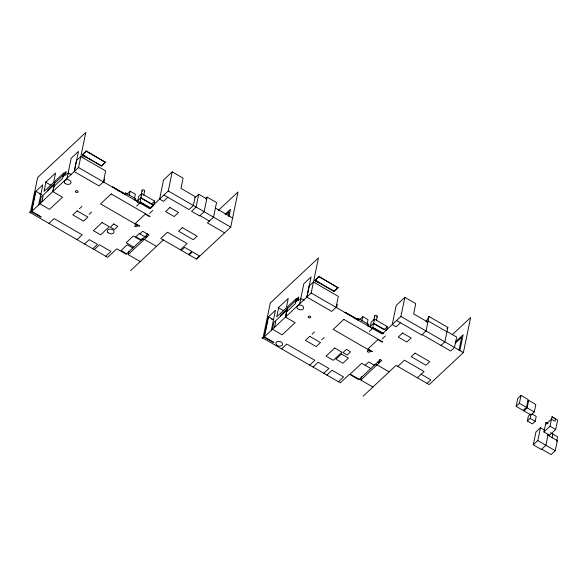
<?xml version="1.0" encoding="UTF-8"?>
<svg xmlns="http://www.w3.org/2000/svg" width="587" height="587" viewBox="0 0 587 587"><rect width="100%" height="100%" fill="white"/><g stroke="black" fill="none" stroke-linecap="round" stroke-linejoin="round"><path stroke-width="0.88" d="M30.355 212.648L37.627 177.545L85.812 132.42L78.541 167.522L30.135 212.854M38.661 204.87L42.814 184.81L35.55 191.611L31.397 211.672L40.936 217.19L41.251 216.897L31.713 211.379L35.866 191.318L41.736 194.715M41.904 201.833L43.108 196.043M47.752 190.812L48.017 189.528L65.832 172.703M54.518 183.445L52.823 191.604L62.501 197.203L49.506 209.368L39.835 203.77L41.259 196.894L54.253 184.722M52.918 191.523L55.075 181.082L63.741 172.974L62.64 178.279L53.975 186.387M63.242 176.423L63.822 173.635L66.074 171.521L65.304 175.256M67.035 178.294L71.188 158.241L78.453 151.439L74.3 171.492M82.305 154.953L86.326 150.998L105.359 162.269L101.39 165.989L82.305 154.953L86.326 150.998M101.39 165.989L105.403 162.034M103.936 182.212L104.618 178.903M125.082 194.143L112.381 186.805L124.899 193.886L125.603 192.947L135.546 198.692L135.142 200.637M125.2 194.891L125.603 192.947M129.228 195.566L130.131 191.193L135.37 194.224L134.467 198.597M138.018 201.473L134.915 199.287M137.358 202.434L138.539 196.726L141.812 193.666L154.711 201.128L153.867 205.201L140.968 197.746L137.696 200.805M140.249 261.575L128.157 254.582L128.869 251.119M141.144 194.899L142.054 190.511M141.812 193.666L139.875 202.999L136.61 206.059M143.727 195.295L144.637 190.907M147.205 233.883L146.471 237.427L145.062 236.612M78.541 167.522L149.487 208.554L168.256 190.973L172.211 171.852L183.1 178.147L180.972 188.405L195.214 196.645L193.38 205.509L189.051 209.566L163.92 195.031M206.785 198.898L198.722 194.231L196.065 207.064L191.553 211.283L199.617 215.95L204.129 211.724L207.145 197.144L216.552 202.588L213.536 217.161L207.394 222.906L224.594 232.856M228.13 216.155L229.033 211.782L225.79 214.813M229.011 216.449L230.493 209.28L225.181 214.255M180.407 249.813L187.084 243.554L167.471 232.21L160.794 238.461L196.535 259.131L230.735 227.11L237.999 192.008L218.269 210.484M263.005 338.119L270.277 303.017L318.462 257.891L311.191 292.994L262.785 338.332M271.311 330.342L275.464 310.288L268.2 317.09L264.047 337.143L273.586 342.661L273.902 342.368L264.363 336.85L268.516 316.789L273.652 319.761M274.555 327.304L275.758 321.515M280.403 316.283L280.667 314.999L287.168 308.916L285.473 317.075L295.151 322.674L282.156 334.839L272.485 329.248L273.909 322.366L286.904 310.2M285.568 316.995L287.725 306.553L296.391 298.445L295.29 303.75L286.632 311.858M295.892 301.894L296.472 299.106L298.724 296.993L297.954 300.727M299.686 303.765L303.839 283.712L311.103 276.91L306.95 296.963M314.955 280.425L318.976 276.47L338.009 287.74L334.04 291.46L314.955 280.425L318.976 276.47M334.04 291.46L338.053 287.505M336.586 307.683L337.268 304.374M357.732 319.614L345.039 312.277L357.549 319.357L358.253 318.418L368.196 324.163L367.792 326.108M357.85 320.363L358.253 318.418M361.878 321.038L362.781 316.664L368.027 319.695L367.117 324.068M372.899 387.046L360.807 380.053L361.526 376.59M373.794 320.37L374.704 315.982M386.686 329.857L387.361 326.599L374.462 319.137L372.532 328.471L369.26 331.53M376.377 320.766L377.287 316.378M379.855 359.354L379.121 362.898L377.712 362.084M311.191 292.994L382.137 334.025L400.906 316.452L404.861 297.323L415.75 303.618L413.622 313.876L427.864 322.116M440.962 345.494L444.843 341.861L447.837 327.399L429.024 316.518L426.03 330.98L421.701 335.038L396.57 320.502M458.968 350.373L461.683 337.254L455.204 343.322M459.804 350.872L463.143 334.751L455.174 342.214M363.155 396.174L395.998 365.415L429.185 384.61L463.385 352.582L470.649 317.479L452.239 334.722M516.134 406.38L517.771 398.448L521.021 395.403L528.146 399.527L526.502 407.451L523.252 410.496L516.134 406.38L519.378 403.335L521.021 395.403M527.397 401.581L528.696 400.363L535.814 404.487L534.273 411.949L531.022 414.987L523.898 410.871L524.242 409.212M523.898 410.871L527.148 407.826L528.696 400.363M531.888 413.901L536.217 416.403L535.205 421.305L532.402 423.924L527.353 420.996L528.366 416.102L530.604 414.004M527.353 420.996L530.149 418.377L530.993 414.297M548.17 434.138L545.866 445.254L541.353 449.481L533.289 444.814L535.946 431.988L540.458 427.762L544.127 429.882M533.289 444.814L537.802 440.588L540.458 427.762M549.557 435.224L543.914 431.959L545.961 422.427L548.141 423.682M543.914 431.959L550.048 426.213L552.007 416.763L557.65 420.028L555.691 429.479L549.014 435.73M552.081 437.858L552.866 434.072M556.784 440.58L557.569 436.794L550.511 432.714M541.713 449.143L551.12 454.58L555.273 450.691L557.349 440.661L547.942 435.224M425.971 321.654L429.024 316.518M446.964 328.867L447.837 327.399M62.97 176.672L65.502 174.31M48.97 223.405L54.107 218.591L82.195 234.829L77.051 239.65M79.37 208.774L81.901 206.404M89.048 214.365L91.572 212.002M124.899 193.886L125.53 193.292M126.865 194.246L130.131 191.193M84.572 244.001L89.268 239.606L97.464 244.346L92.768 248.741M134.841 199.639L135.472 199.044M138.811 203.043L140.124 201.818L150.742 207.967M172.211 171.852L163.553 179.96L159.591 199.088L163.487 201.341L167.816 197.283M94.25 249.592L99.394 244.779L110.943 251.463L105.799 256.277M154.711 201.128L151.439 204.188L140.814 198.046M153.207 205.817L150.595 208.268L146.801 206.074M149.509 213.514L152.774 210.454M139.831 233.861L142.626 231.241L149.091 234.976L128.157 254.582M147.675 234.162L126.205 254.274L116.798 248.829L107.685 257.363L29.35 212.061M194.855 197.856L198.722 194.231M205.435 198.751L207.145 197.144M130.505 270.695L163.347 239.944M181.398 250.385L184.648 247.34L191.773 251.456L188.522 254.501M189.168 254.875L192.419 251.83L199.536 255.954L196.293 258.992M287.021 308.909L298.482 298.174M295.621 302.144L298.152 299.781M281.621 348.876L286.764 344.063L314.845 360.301L309.701 365.121M312.027 334.245L314.551 331.882M321.698 339.844L324.222 337.474M357.549 319.357L358.18 318.763M359.515 319.717L362.781 316.664M313.04 367.051L318.183 362.238L328.933 368.453L323.789 373.266M367.565 324.758L368.196 324.163M368.122 324.516L367.491 325.11L370.668 326.944M374.462 319.137L371.189 322.197L370.346 326.277L373.618 323.217L386.517 330.679M371.461 328.515L372.774 327.297L383.392 333.438M404.861 297.323L396.203 305.438L392.241 324.56L396.137 326.812L400.466 322.755M326.9 375.064L332.044 370.25L343.593 376.935L338.45 381.748M387.361 326.599L384.089 329.659L374.227 323.958M382.159 338.993L385.424 335.925M365.173 365.275L368.687 361.981L374.33 365.246M360.807 380.053L381.741 360.447L380.325 359.633L358.855 379.745L349.448 374.301L340.335 382.834L262 337.532M426.815 322.16L428.106 320.95L446.92 331.831M397.766 366.435L404.443 360.183L424.056 371.527L417.379 377.779M427.05 383.377L430.843 379.826L421.173 374.227M545.961 422.427L547.282 423.33M552.007 416.763L555.544 418.949L555.06 421.283L551.435 419.184L545.477 424.761M556.623 441.336L557.349 440.661M141.687 238.916L144.395 239.371L156.487 246.364M374.337 364.388L377.045 364.843L389.137 371.835M446.993 331.479L456.664 337.077L454.514 347.453L450.728 351.004L422.148 334.612M215.414 208.069L232.613 218.012M400.906 316.452L463.385 352.582M318.932 276.704L338.009 287.74M168.256 190.973L230.735 227.11M315.006 280.19L334.084 291.225M199.976 215.612L209.383 221.05M86.274 151.233L105.359 162.269M519.378 403.335L526.502 407.451M527.148 407.826L534.273 411.949M82.356 154.719L101.434 165.754M550.048 426.213L555.691 429.479M530.149 418.377L535.205 421.305M372.62 327.59L377.177 330.224M378.696 331.105L383.245 333.739M367.711 325.389L370.045 326.739M353.55 317.589L355.891 318.946M140.733 202.559L145.282 205.193M135.061 199.918L137.395 201.268M118.559 190.76L120.115 191.67M121.678 192.573L124.018 193.923M537.802 440.588L555.273 450.691M63.308 175.073L63.704 175.3M278.143 307.559L283.646 310.743M144.879 236.781L139.236 233.516L135.714 236.81L141.364 240.076M370.815 368.541L361.68 363.258L350.131 374.073L359.266 379.356M45.492 182.087L50.996 185.272M140.997 240.413L133.344 235.981L126.124 242.747L133.785 247.171M271.135 318.785L272.603 319.636M39.219 193.739L40.686 194.583M132.882 248.015L127.24 244.757L121.098 250.502L126.741 253.76M68.195 172.747L68.899 174.038M298.409 300.162A3.434 2.355 11.7 0 1 299.465 299.297M300.236 299.062A3.434 2.355 11.7 0 1 304.235 300.221M318.037 282.112A1.306 0.895 11.7 0 1 317.816 282.53M317.596 282.685A1.306 0.895 11.7 0 1 317.31 282.787M315.468 281.951A1.306 0.895 11.7 0 1 317.163 281.1M317.714 281.422A1.306 0.895 11.7 0 1 317.905 281.635M374.836 316.452A1.306 0.895 11.7 0 1 375.423 315.307A1.306 0.895 11.7 0 1 377.155 315.909A1.306 0.895 11.7 0 1 376.568 317.053M65.759 174.691A3.434 2.355 11.7 0 1 66.815 173.825M67.578 173.591A3.434 2.355 11.7 0 1 71.585 174.75M84.814 155.76A1.306 0.895 11.7 0 1 84.946 157.213M83.119 156.934A1.306 0.895 11.7 0 1 82.928 155.915A1.306 0.895 11.7 0 1 84.176 155.54M142.37 191.201A1.306 0.895 11.7 0 1 142.494 189.931A1.306 0.895 11.7 0 1 144.321 190.217A1.306 0.895 11.7 0 1 144.197 191.487M46.028 181.948L44.069 191.391L53.63 182.432L55.589 172.989L46.028 181.948M76.479 160.618L74.211 171.58L99.071 185.954L103.4 181.897L105.667 170.934L80.808 156.56L76.479 160.618M278.678 307.419L276.719 316.863L286.287 307.911L288.239 298.46L278.678 307.419M309.129 286.089L306.862 297.051L331.721 311.426L336.05 307.368L338.317 296.406L313.465 282.031L309.129 286.089M77.139 210.865L72.81 214.915L83.559 221.138L87.889 217.08L77.139 210.865M111.2 193.93L100.553 203.902L139.383 226.355L139.743 226.017L135.311 223.456L145.238 214.16L149.67 216.72L150.03 216.383L111.2 193.93M102.057 222.539L93.392 230.647L100.648 234.844L109.314 226.736L102.057 222.539M113.739 223.94L110.341 227.118L114.509 229.524L117.899 226.347L113.739 223.94M169.922 207.527L165.593 211.584L174.192 216.552L178.521 212.501L169.922 207.527M182.344 227.646L178.551 231.197L193.306 239.731L197.093 236.179L182.344 227.646M309.797 336.336L305.46 340.394L316.21 346.609L320.539 342.551L309.797 336.336M343.85 319.401L333.203 329.373L372.033 351.826L372.393 351.488L367.961 348.927L377.889 339.631L382.32 342.199L382.68 341.854L343.85 319.401M334.707 348.01L326.049 356.126L333.299 360.315L341.964 352.207L334.707 348.01M341.443 354.034L335.94 359.193L342.925 363.236L348.436 358.077L341.443 354.034M346.389 349.412L342.991 352.589L347.159 354.996L350.549 351.818L346.389 349.412M402.572 332.998L398.243 337.055L406.842 342.023L411.171 337.973L402.572 332.998M414.994 353.125L411.201 356.669L425.957 365.202L429.743 361.651L414.994 353.125M135.098 226.303A1.306 0.895 11.7 0 0 137.299 226.237A1.306 0.895 11.7 0 0 135.824 224.894A1.306 0.895 11.7 0 0 135.098 226.303M367.741 351.767A1.306 0.895 11.7 0 0 369.942 351.701A1.306 0.895 11.7 0 0 368.467 350.358A1.306 0.895 11.7 0 0 367.741 351.767M276.543 344.921A3.434 2.355 11.7 0 0 282.369 344.98A3.434 2.355 11.7 0 0 278.752 341.333A3.434 2.355 11.7 0 0 276.543 344.921M297.616 308.637A3.434 2.355 11.7 0 0 303.45 308.696A3.434 2.355 11.7 0 0 299.832 305.049A3.434 2.355 11.7 0 0 297.616 308.637M308.498 317.508A1.306 0.895 11.7 0 0 310.699 317.442A1.306 0.895 11.7 0 0 309.224 316.1A1.306 0.895 11.7 0 0 308.498 317.508M64.966 183.166A3.434 2.355 11.7 0 0 70.8 183.225A3.434 2.355 11.7 0 0 67.182 179.578A3.434 2.355 11.7 0 0 64.966 183.166M108.023 232.613A3.434 2.355 11.7 0 0 113.856 232.672A3.434 2.355 11.7 0 0 110.239 229.033A3.434 2.355 11.7 0 0 108.023 232.613M75.848 192.03A1.306 0.895 11.7 0 0 78.049 191.964A1.306 0.895 11.7 0 0 76.574 190.621A1.306 0.895 11.7 0 0 75.848 192.03"/></g></svg>
